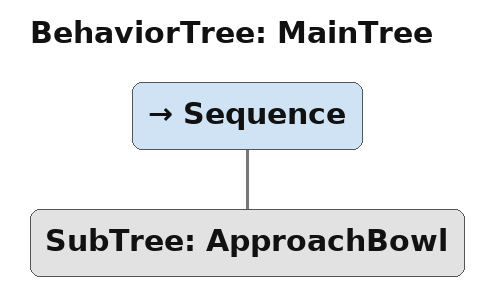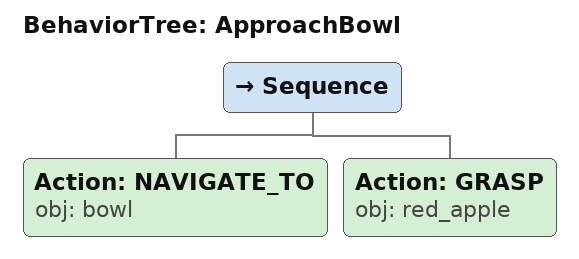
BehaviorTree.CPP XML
<root main_tree_to_execute="MainTree">
  <BehaviorTree ID="MainTree">
    <Sequence>
      <!-- Execute subtree ApproachBowl -->
      <SubTree ID="ApproachBowl" />
    </Sequence>
  </BehaviorTree>
  <!-- Subtree definition ApproachBowl -->
  <BehaviorTree ID="ApproachBowl">
    <Sequence>
      <!-- Navigate to bowl -->
      <Action ID="NAVIGATE_TO" obj="bowl" />
      <!-- Grasp red_apple -->
      <Action ID="GRASP" obj="red_apple" />
    </Sequence>
  </BehaviorTree>
</root>
